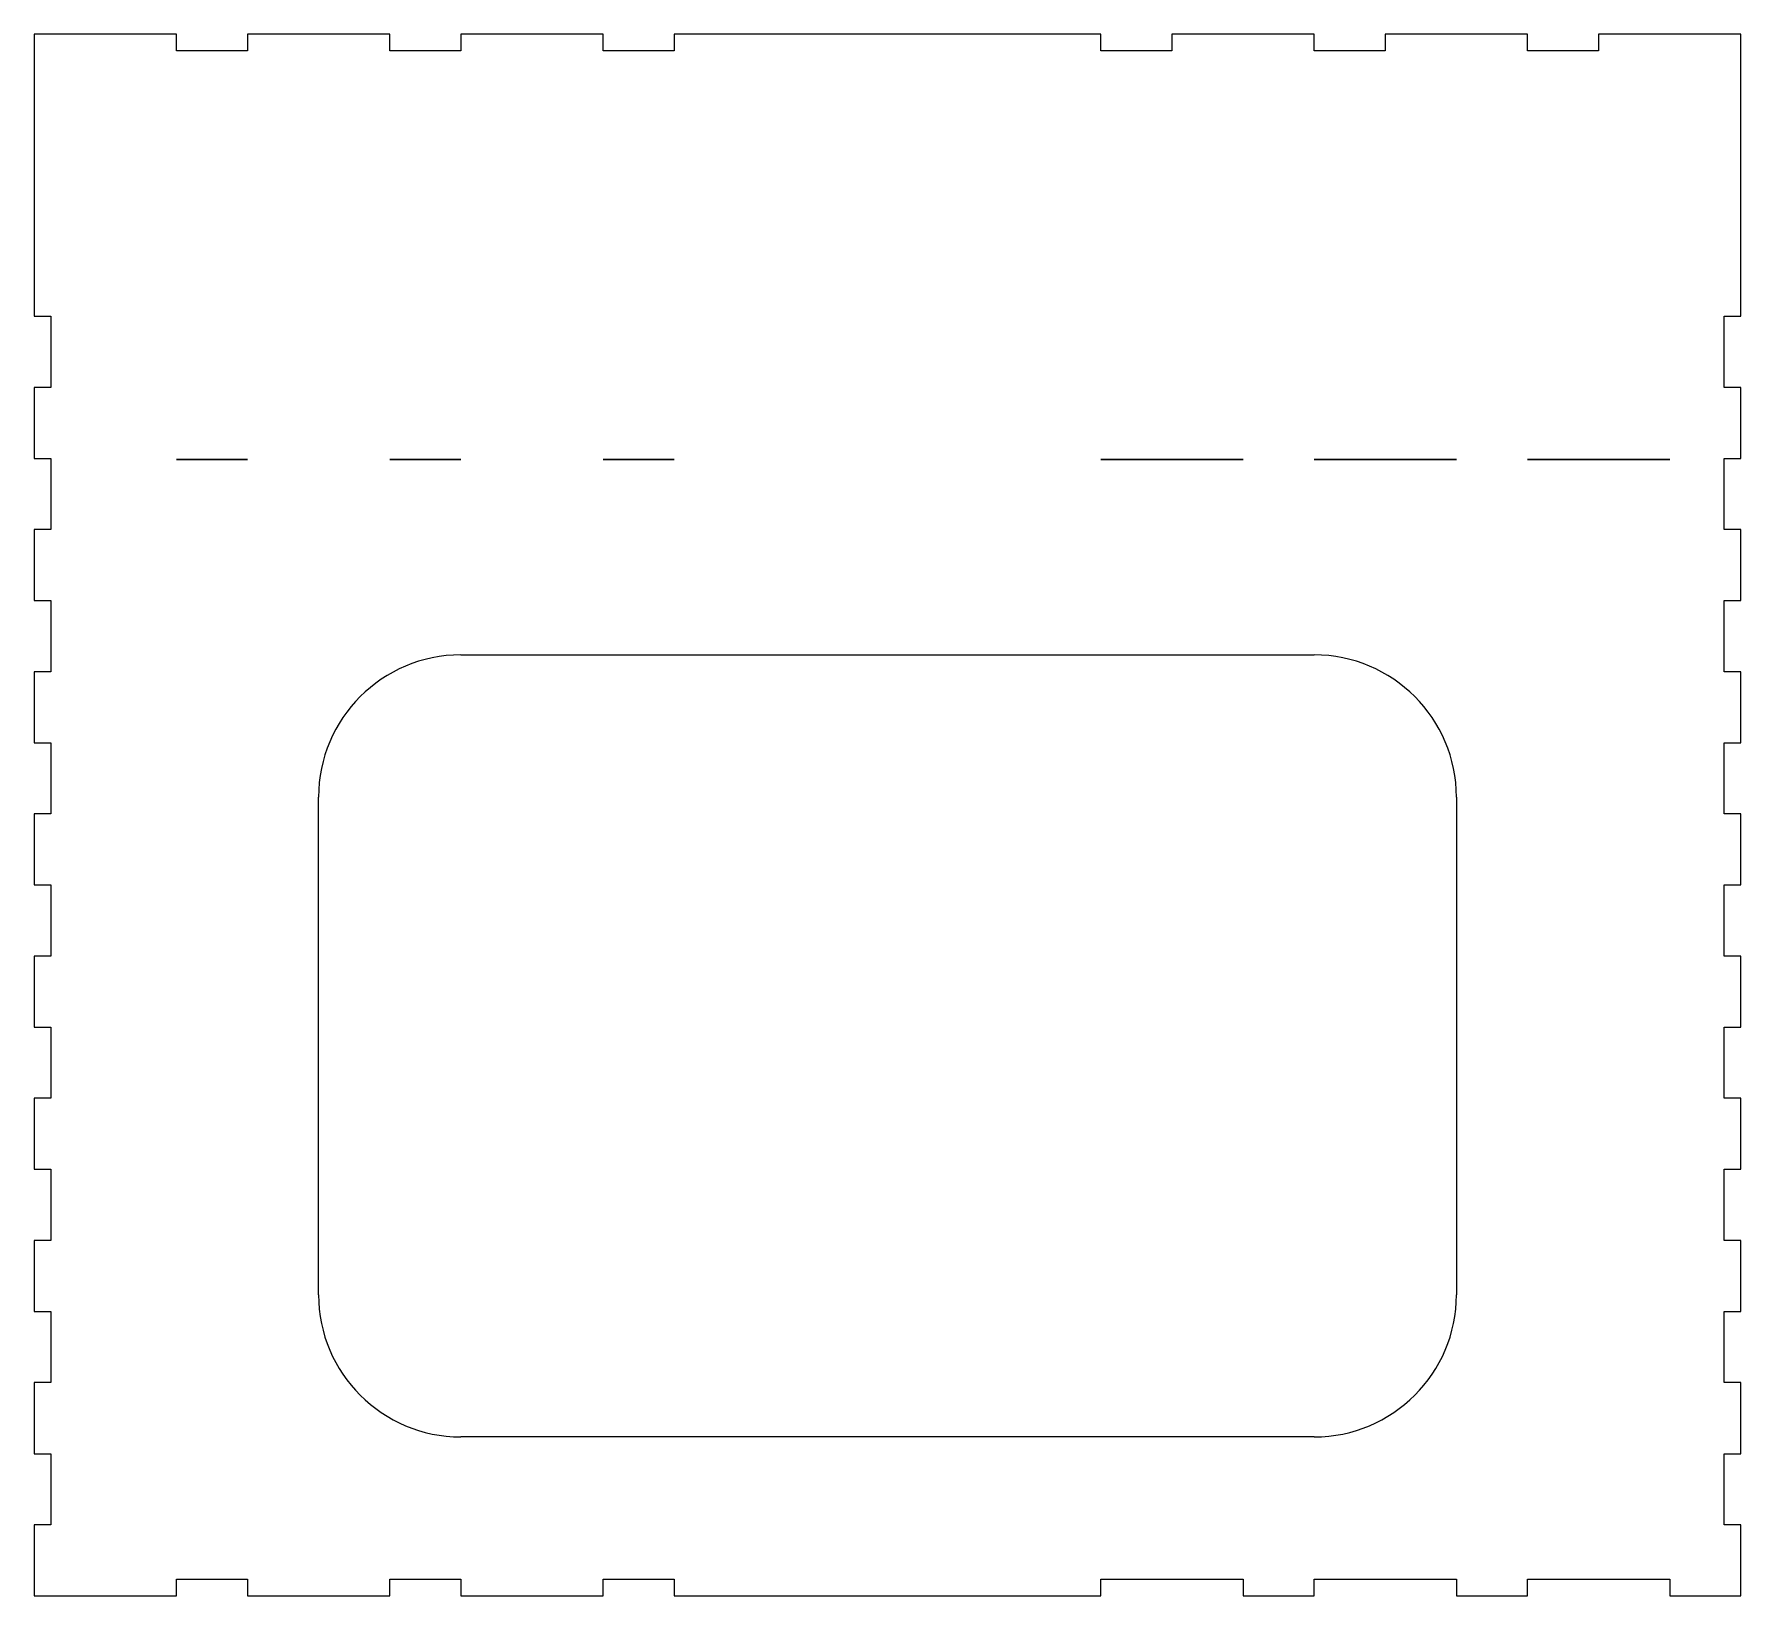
# Model space of a CAD drawing. Header units: millimetres. Extents: x 0 to 610, y 0 to 558.
import ezdxf

# ---------------------------------------------------------------- set-up
doc = ezdxf.new("R2010")
doc.units = ezdxf.units.MM
doc.layers.get('0').update_dxf_attribs({"linetype": 'CONTINUOUS'})

msp = doc.modelspace()

# ---------------------------------------------------------------- linework, layer by layer
for p, q in [((50.8, 558, 0), (0, 558, 0)), ((0, 558, 0), (0, 457.2, 0)), ((50.8, 552, 0), (50.8, 558, 0)), ((127, 558, 0), (76.2, 558, 0)), ((76.2, 558, 0), (76.2, 552, 0)), ((127, 552, 0), (127, 558, 0)), ((203.2, 558, 0), (152.4, 558, 0)), ((152.4, 558, 0), (152.4, 552, 0)), ((203.2, 552, 0), (203.2, 558, 0)), ((381, 558, 0), (228.6, 558, 0)), ((228.6, 558, 0), (228.6, 552, 0)), ((381, 552, 0), (381, 558, 0)), ((457.2, 558, 0), (406.4, 558, 0)), ((406.4, 558, 0), (406.4, 552, 0)), ((457.2, 552, 0), (457.2, 558, 0)), ((533.4, 558, 0), (482.6, 558, 0)), ((482.6, 558, 0), (482.6, 552, 0)), ((533.4, 552, 0), (533.4, 558, 0)), ((609.6, 558, 0), (558.8, 558, 0)), ((558.8, 558, 0), (558.8, 552, 0)), ((609.6, 457.2, 0), (609.6, 558, 0)), ((76.2, 552, 0), (50.8, 552, 0)), ((152.4, 552, 0), (127, 552, 0)), ((228.6, 552, 0), (203.2, 552, 0)), ((406.4, 552, 0), (381, 552, 0)), ((482.6, 552, 0), (457.2, 552, 0)), ((558.8, 552, 0), (533.4, 552, 0)), ((0, 457.2, 0), (6, 457.2, 0)), ((6, 457.2, 0), (6, 431.8, 0)), ((603.6, 431.8, 0), (603.6, 457.2, 0)), ((603.6, 457.2, 0), (609.6, 457.2, 0)), ((6, 431.8, 0), (0, 431.8, 0)), ((0, 431.8, 0), (0, 406.4, 0)), ((609.6, 431.8, 0), (603.6, 431.8, 0)), ((609.6, 406.4, 0), (609.6, 431.8, 0)), ((0, 406.4, 0), (6, 406.4, 0)), ((6, 406.4, 0), (6, 381, 0)), ((603.6, 381, 0), (603.6, 406.4, 0)), ((603.6, 406.4, 0), (609.6, 406.4, 0)), ((6, 381, 0), (0, 381, 0)), ((0, 381, 0), (0, 355.6, 0)), ((609.6, 381, 0), (603.6, 381, 0)), ((609.6, 355.6, 0), (609.6, 381, 0)), ((0, 355.6, 0), (6, 355.6, 0)), ((6, 355.6, 0), (6, 330.2, 0)), ((603.6, 330.2, 0), (603.6, 355.6, 0)), ((603.6, 355.6, 0), (609.6, 355.6, 0)), ((152.4, 336.2, 0), (457.2, 336.2, 0)), ((6, 330.2, 0), (0, 330.2, 0)), ((0, 330.2, 0), (0, 304.8, 0)), ((609.6, 330.2, 0), (603.6, 330.2, 0)), ((609.6, 304.8, 0), (609.6, 330.2, 0)), ((0, 304.8, 0), (6, 304.8, 0)), ((6, 304.8, 0), (6, 279.4, 0)), ((603.6, 279.4, 0), (603.6, 304.8, 0)), ((603.6, 304.8, 0), (609.6, 304.8, 0)), ((101.6, 107.6, 0), (101.6, 285.4, 0)), ((508, 285.4, 0), (508, 107.6, 0)), ((6, 279.4, 0), (0, 279.4, 0)), ((0, 279.4, 0), (0, 254, 0)), ((609.6, 279.4, 0), (603.6, 279.4, 0)), ((609.6, 254, 0), (609.6, 279.4, 0)), ((0, 254, 0), (6, 254, 0)), ((6, 254, 0), (6, 228.6, 0)), ((603.6, 228.6, 0), (603.6, 254, 0)), ((603.6, 254, 0), (609.6, 254, 0)), ((6, 228.6, 0), (0, 228.6, 0)), ((0, 228.6, 0), (0, 203.2, 0)), ((609.6, 228.6, 0), (603.6, 228.6, 0)), ((609.6, 203.2, 0), (609.6, 228.6, 0)), ((0, 203.2, 0), (6, 203.2, 0)), ((6, 203.2, 0), (6, 177.8, 0)), ((603.6, 177.8, 0), (603.6, 203.2, 0)), ((603.6, 203.2, 0), (609.6, 203.2, 0)), ((6, 177.8, 0), (0, 177.8, 0)), ((0, 177.8, 0), (0, 152.4, 0)), ((609.6, 177.8, 0), (603.6, 177.8, 0)), ((609.6, 152.4, 0), (609.6, 177.8, 0)), ((0, 152.4, 0), (6, 152.4, 0)), ((6, 152.4, 0), (6, 127, 0)), ((603.6, 127, 0), (603.6, 152.4, 0)), ((603.6, 152.4, 0), (609.6, 152.4, 0)), ((6, 127, 0), (0, 127, 0)), ((0, 127, 0), (0, 101.6, 0)), ((609.6, 127, 0), (603.6, 127, 0)), ((609.6, 101.6, 0), (609.6, 127, 0)), ((0, 101.6, 0), (6, 101.6, 0)), ((6, 101.6, 0), (6, 76.2, 0)), ((603.6, 76.2, 0), (603.6, 101.6, 0)), ((603.6, 101.6, 0), (609.6, 101.6, 0)), ((6, 76.2, 0), (0, 76.2, 0)), ((0, 76.2, 0), (0, 50.8, 0)), ((609.6, 76.2, 0), (603.6, 76.2, 0)), ((609.6, 50.8, 0), (609.6, 76.2, 0)), ((457.2, 56.8, 0), (152.4, 56.8, 0)), ((0, 50.8, 0), (6, 50.8, 0)), ((6, 50.8, 0), (6, 25.4, 0)), ((603.6, 25.4, 0), (603.6, 50.8, 0)), ((603.6, 50.8, 0), (609.6, 50.8, 0)), ((6, 25.4, 0), (0, 25.4, 0)), ((0, 25.4, 0), (0, 0, 0)), ((609.6, 25.4, 0), (603.6, 25.4, 0)), ((609.6, 0, 0), (609.6, 25.4, 0)), ((50.8, 0, 0), (50.8, 6, 0)), ((50.8, 6, 0), (76.2, 6, 0)), ((76.2, 6, 0), (76.2, 0, 0)), ((127, 0, 0), (127, 6, 0)), ((127, 6, 0), (152.4, 6, 0)), ((152.4, 6, 0), (152.4, 0, 0)), ((203.2, 0, 0), (203.2, 6, 0)), ((203.2, 6, 0), (228.6, 6, 0)), ((228.6, 6, 0), (228.6, 0, 0)), ((381, 0, 0), (381, 6, 0)), ((381, 6, 0), (431.8, 6, 0)), ((431.8, 6, 0), (431.8, 0, 0)), ((457.2, 0, 0), (457.2, 6, 0)), ((457.2, 6, 0), (508, 6, 0)), ((508, 6, 0), (508, 0, 0)), ((533.4, 0, 0), (533.4, 6, 0)), ((533.4, 6, 0), (584.2, 6, 0)), ((584.2, 6, 0), (584.2, 0, 0)), ((0, 0, 0), (50.8, 0, 0)), ((76.2, 0, 0), (127, 0, 0)), ((152.4, 0, 0), (203.2, 0, 0)), ((228.6, 0, 0), (381, 0, 0)), ((431.8, 0, 0), (457.2, 0, 0)), ((508, 0, 0), (533.4, 0, 0)), ((584.2, 0, 0), (609.6, 0, 0))]:
    msp.add_line(p, q)
for points in [[(50.8, 406), (76.2, 406), (76.2, 406), (50.8, 406)], [(127, 406), (152.4, 406), (152.4, 406), (127, 406)], [(203.2, 406), (228.6, 406), (228.6, 406), (203.2, 406)], [(381, 406), (431.8, 406), (431.8, 406), (381, 406)], [(457.2, 406), (508, 406), (508, 406), (457.2, 406)], [(533.4, 406), (584.2, 406), (584.2, 406), (533.4, 406)]]:
    msp.add_lwpolyline(points, close=True)
for centre, start, end in [((152.4, 285.4, 0), 90, 180), ((457.2, 107.6, 0), 270, 360)]:
    msp.add_arc(centre, 50.8, start, end)
at = {"extrusion": (1.15086e-08, -8.04856e-24, 1)}
msp.add_arc((457.2, 285.4, 0), 50.8, 0, 90, dxfattribs=at)
at = {"extrusion": (1.15086e-08, -4.02428e-24, 1)}
msp.add_arc((152.4, 107.6, 0), 50.8, 180, 270, dxfattribs=at)

doc.saveas('drawing.dxf')
